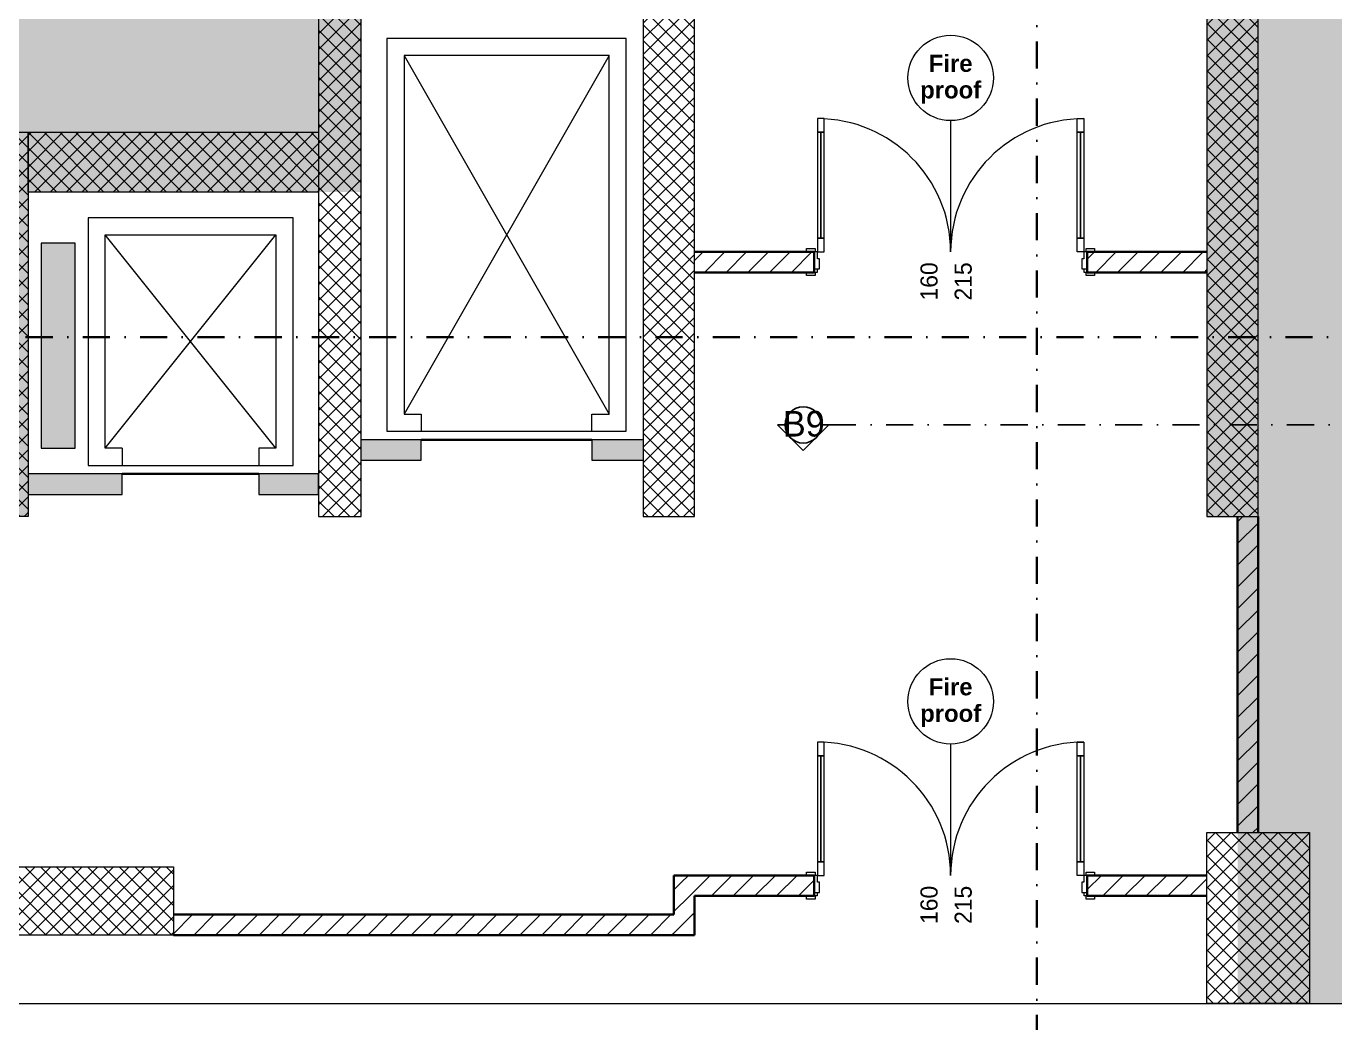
# Model space of a CAD drawing. Header units: millimetres. Extents: x 635850 to 824661, y -5878409 to -5774454.
# Drawn here: x 734208 to 741869, y -5847433 to -5841598 of the extents above; entities that cross this region are included whole.
import ezdxf

# ---------------------------------------------------------------- set-up
doc = ezdxf.new("R2010")
doc.units = ezdxf.units.MM
doc.header["$MEASUREMENT"] = 0
doc.linetypes.add('Dot & Dashed', pattern=[335.138881, 158.75, -88.194444, 0, -88.194437])
for name, color, linetype in [('A - Ndertesa 1 - Vija e prejes', 7, 'Continuous'), ('A - Ndertesa 5 - Muret', 7, 'Continuous'), ('A - Ndertesa 5 - Shtyllat', 7, 'Continuous'), ('Marker - Section', 7, 'Continuous')]:
    doc.layers.add(name, color=color, linetype=linetype)
for name, color, linetype, lineweight, true_color in [('A - Ndertesa 1 - Vija e prejes _Pen_No__48', 7, 'Continuous', 25, 0xa80f02), ('A - Ndertesa 5 - Drawing & Figure_Pen_No__102', 7, 'Continuous', 13, 0xcccccc), ('A - Ndertesa 5 - Drawing & Figure_Pen_No__108', 7, 'Continuous', 13, 0xfd8379), ('A - Ndertesa 5 - Drawing & Figure_Pen_No__161', 7, 'Continuous', 13, 0x6a6a6a), ('A - Ndertesa 5 - Drawing & Figure_Pen_No__241', 7, 'Continuous', 13, 0xe8e8e8), ('A - Ndertesa 5 - Drawing & Figure_Pen_No__82', 7, 'Continuous', 20, 0xaaaaaa), ('A - Ndertesa 5 - Muret_Pen_No__102', 7, 'Continuous', 13, 0xcccccc), ('A - Ndertesa 5 - Muret_Pen_No__88', 7, 'Continuous', 20, 0xfd4435), ('ARCHICAD Door Markers_Pen_No__108', 7, 'Continuous', 13, 0xfd8379), ('ARCHICAD Doors_Pen_No__108', 7, 'Continuous', 13, 0xfd8379), ('Marker - Section_Pen_No__8', 7, 'Continuous', 35, 0xa80f02)]:
    doc.layers.add(name, color=color, linetype=linetype, lineweight=lineweight, true_color=true_color)
for name, color, linetype, lineweight in [('A - Ndertesa 5 - Drawing & Figure_Pen_No__101', 252, 'Continuous', 13), ('A - Ndertesa 5 - Drawing & Figure_Pen_No__2', 8, 'Continuous', 15), ('A - Ndertesa 5 - Drawing & Figure_Pen_No__22', 8, 'Continuous', 35), ('A - Ndertesa 5 - Muret_Pen_No__101', 252, 'Continuous', 13), ('A - Ndertesa 5 - Muret_Pen_No__22', 8, 'Continuous', 35), ('A - Ndertesa 5 - Shtyllat_Pen_No__1', 7, 'Continuous', 13), ('A - Ndertesa 5 - Shtyllat_Pen_No__101', 252, 'Continuous', 13)]:
    doc.layers.add(name, color=color, linetype=linetype, lineweight=lineweight)
doc.styles.add('GENERATED_STYLE_1', font='GOTHIC.TTF')
doc.styles.add('GENERATED_STYLE_3', font='arial.ttf')
pattern_1 = [(45, (664183.82, -5827429.525), (-63.63961, 63.63961), [])]
pattern_2 = [(45, (664183.82, -5827429.525), (-45.96194, 45.96194), []), (135, (664183.82, -5827429.525), (45.96194, 45.96194), [])]

# ---------------------------------------------------------------- blocks, each defined once
blk = doc.blocks.new('Wall_148', base_point=(741419.8, -5844469.7))
at = {"layer": 'A - Ndertesa 5 - Muret_Pen_No__88', "linetype": 'Continuous', "lineweight": 20, "true_color": 0xfd4435}
h = blk.add_hatch(dxfattribs=at)
h.set_pattern_fill('Masonry_Block', color=20, style=0, pattern_type=2)
h.set_pattern_definition(pattern_1)
h.paths.add_polyline_path([(741419.8, -5844469.7), (741299.8, -5844469.7), (741299.8, -5846319.8), (741419.8, -5846319.8)])
at = {"layer": 'A - Ndertesa 5 - Muret_Pen_No__22', "color": 8, "linetype": 'Continuous', "lineweight": 35, "flags": 128}
for points in [[(741299.8, -5844469.7), (741299.8, -5846319.8)], [(741419.8, -5846319.8), (741419.8, -5844469.7)]]:
    blk.add_lwpolyline(points, dxfattribs=at)
blk = doc.blocks.new('Wall_149', base_point=(738119.8, -5846689.8))
at = {"layer": 'A - Ndertesa 5 - Muret_Pen_No__88', "linetype": 'Continuous', "lineweight": 20, "true_color": 0xfd4435}
h = blk.add_hatch(dxfattribs=at)
h.set_pattern_fill('Masonry_Block', color=20, style=0, pattern_type=2)
h.set_pattern_definition(pattern_1)
h.paths.add_polyline_path([(738119.8, -5846799.8), (738119.8, -5846689.8), (737999.8, -5846689.8), (737999.8, -5846799.8)])
at = {"layer": 'A - Ndertesa 5 - Muret_Pen_No__22', "color": 8, "linetype": 'Continuous', "lineweight": 35, "flags": 128}
for points in [[(737999.8, -5846689.8), (737999.8, -5846799.8)], [(738119.8, -5846799.8), (738119.8, -5846689.8)]]:
    blk.add_lwpolyline(points, dxfattribs=at)
blk = doc.blocks.new('Wall_161', base_point=(734219.8, -5844219.7))
at = {"layer": 'A - Ndertesa 5 - Muret_Pen_No__102', "linetype": 'Continuous', "lineweight": 0, "true_color": 0xcccccc}
blk.add_hatch(color=254, dxfattribs=at).paths.add_polyline_path([(734219.8, -5844339.7), (734769.8, -5844339.7), (734769.8, -5844219.7), (734219.8, -5844219.7)])
at = {"layer": 'A - Ndertesa 5 - Muret_Pen_No__101', "color": 252, "linetype": 'Continuous', "lineweight": 13, "flags": 128}
for points in [[(734769.8, -5844219.7), (734219.8, -5844219.7)], [(734769.8, -5844339.7), (734769.8, -5844219.7)], [(734219.8, -5844339.7), (734769.8, -5844339.7)]]:
    blk.add_lwpolyline(points, dxfattribs=at)
blk = doc.blocks.new('Wall_162', base_point=(735919.8, -5844219.8))
at = {"layer": 'A - Ndertesa 5 - Muret_Pen_No__102', "linetype": 'Continuous', "lineweight": 0, "true_color": 0xcccccc}
blk.add_hatch(color=254, dxfattribs=at).paths.add_polyline_path([(735919.8, -5844219.8), (735569.8, -5844219.7), (735569.8, -5844339.7), (735919.8, -5844339.8)])
at = {"layer": 'A - Ndertesa 5 - Muret_Pen_No__101', "color": 252, "linetype": 'Continuous', "lineweight": 13, "flags": 128}
for points in [[(735919.8, -5844219.8), (735569.8, -5844219.7)], [(735569.8, -5844219.7), (735569.8, -5844339.7)], [(735919.8, -5844339.8), (735919.8, -5844219.8)], [(735569.8, -5844339.7), (735919.8, -5844339.8)]]:
    blk.add_lwpolyline(points, dxfattribs=at)
blk = doc.blocks.new('Wall_163', base_point=(736169.8, -5844019.7))
at = {"layer": 'A - Ndertesa 5 - Muret_Pen_No__102', "linetype": 'Continuous', "lineweight": 0, "true_color": 0xcccccc}
blk.add_hatch(color=254, dxfattribs=at).paths.add_polyline_path([(736169.8, -5844139.7), (736519.8, -5844139.7), (736519.8, -5844019.7), (736169.8, -5844019.7)])
at = {"layer": 'A - Ndertesa 5 - Muret_Pen_No__101', "color": 252, "linetype": 'Continuous', "lineweight": 13, "flags": 128}
for points in [[(736519.8, -5844019.7), (736169.8, -5844019.7)], [(736519.8, -5844139.7), (736519.8, -5844019.7)], [(736169.8, -5844139.7), (736519.8, -5844139.7)]]:
    blk.add_lwpolyline(points, dxfattribs=at)
blk = doc.blocks.new('Wall_164', base_point=(737869.8, -5844019.8))
at = {"layer": 'A - Ndertesa 5 - Muret_Pen_No__102', "linetype": 'Continuous', "lineweight": 0, "true_color": 0xcccccc}
blk.add_hatch(color=254, dxfattribs=at).paths.add_polyline_path([(737519.8, -5844019.7), (737519.8, -5844139.7), (737819.8, -5844139.8), (737819.8, -5844019.8)])
at = {"layer": 'A - Ndertesa 5 - Muret_Pen_No__101', "color": 252, "linetype": 'Continuous', "lineweight": 13, "flags": 128}
for points in [[(737819.8, -5844019.8), (737519.8, -5844019.7)], [(737519.8, -5844019.7), (737519.8, -5844139.7)], [(737519.8, -5844139.7), (737819.8, -5844139.8)]]:
    blk.add_lwpolyline(points, dxfattribs=at)
blk = doc.blocks.new('Column_159', base_point=(741419.9, -5846819.8))
at = {"layer": 'A - Ndertesa 5 - Shtyllat_Pen_No__101', "linetype": 'Continuous', "lineweight": 13}
h = blk.add_hatch(dxfattribs=at)
h.set_pattern_fill('Concrete_Block', color=252, style=0, pattern_type=2)
h.set_pattern_definition(pattern_2)
h.paths.add_polyline_path([(741719.9, -5847319.8), (741719.9, -5846319.8), (741119.9, -5846319.8), (741119.9, -5847319.8)])
at = {"layer": 'A - Ndertesa 5 - Shtyllat_Pen_No__1', "color": 7, "linetype": 'Continuous', "lineweight": 13, "flags": 128}
blk.add_lwpolyline([(741719.9, -5847319.8), (741119.9, -5847319.8), (741119.9, -5846319.8), (741719.9, -5846319.8)], close=True, dxfattribs=at)
blk = doc.blocks.new('Column_165', base_point=(734369.8, -5846719.8))
at = {"layer": 'A - Ndertesa 5 - Shtyllat_Pen_No__101', "linetype": 'Continuous', "lineweight": 13}
h = blk.add_hatch(dxfattribs=at)
h.set_pattern_fill('Concrete_Block', color=252, style=0, pattern_type=2)
h.set_pattern_definition(pattern_2)
h.paths.add_polyline_path([(733669.8, -5846519.8), (733669.8, -5846919.8), (735069.8, -5846919.8), (735069.8, -5846519.8)])
at = {"layer": 'A - Ndertesa 5 - Shtyllat_Pen_No__1', "color": 7, "linetype": 'Continuous', "lineweight": 13, "flags": 128}
blk.add_lwpolyline([(733669.8, -5846519.8), (735069.8, -5846519.8), (735069.8, -5846919.8), (733669.8, -5846919.8)], close=True, dxfattribs=at)
blk = doc.blocks.new('Cutting Plane_4', base_point=(738756.6, -5843932.8))
at = {"layer": 'A - Ndertesa 1 - Vija e prejes _Pen_No__48', "color": 14, "linetype": 'Continuous', "lineweight": 25, "true_color": 0xa80f02}
for p, q in [((738756.6, -5844082.8), (738606.6, -5843932.8)), ((738606.6, -5843932.8), (738650.6, -5843932.8)), ((738906.6, -5843932.8), (738756.6, -5844082.8)), ((738862.7, -5843932.8), (738906.6, -5843932.8))]:
    blk.add_line(p, q, dxfattribs=at)
at = {"layer": 'A - Ndertesa 1 - Vija e prejes _Pen_No__48', "color": 14, "linetype": 'Dot & Dashed', "lineweight": 25, "true_color": 0xa80f02}
blk.add_line((738906.6, -5843932.8), (780576.5, -5843932.8), dxfattribs=at)
at = {"layer": 'A - Ndertesa 1 - Vija e prejes _Pen_No__48', "color": 14, "linetype": 'Continuous', "lineweight": 25, "true_color": 0xa80f02}
blk.add_circle((738756.6, -5843932.8), 106.1, dxfattribs=at)
at = {"layer": 'A - Ndertesa 1 - Vija e prejes _Pen_No__48', "color": 14, "lineweight": 25, "true_color": 0xa80f02, "insert": (738637.4, -5844002.8), "char_height": 150, "attachment_point": 7, "style": 'GENERATED_STYLE_1'}
blk.add_mtext('\\A1;{\\pql;\\pt0;\\fCentury Gothic|b0|i0|c0|p34;B9}', dxfattribs=at)
blk = doc.blocks.new('Column_510', base_point=(735069.8, -5842394.7))
at = {"layer": 'A - Ndertesa 5 - Shtyllat_Pen_No__101', "linetype": 'Continuous', "lineweight": 13}
h = blk.add_hatch(dxfattribs=at)
h.set_pattern_fill('Concrete_Block', color=252, style=0, pattern_type=2)
h.set_pattern_definition(pattern_2)
h.paths.add_polyline_path([(735919.8, -5842219.7), (734219.8, -5842219.7), (734219.8, -5842569.7), (735919.8, -5842569.7)])
at = {"layer": 'A - Ndertesa 5 - Shtyllat_Pen_No__1', "color": 7, "linetype": 'Continuous', "lineweight": 13, "flags": 128}
blk.add_lwpolyline([(735919.8, -5842219.7), (735919.8, -5842569.7), (734219.8, -5842569.7), (734219.8, -5842219.7)], close=True, dxfattribs=at)
blk = doc.blocks.new('Column_511', base_point=(741269.8, -5840669.7))
at = {"layer": 'A - Ndertesa 5 - Shtyllat_Pen_No__101', "linetype": 'Continuous', "lineweight": 13}
h = blk.add_hatch(dxfattribs=at)
h.set_pattern_fill('Concrete_Block', color=252, style=0, pattern_type=2)
h.set_pattern_definition(pattern_2)
h.paths.add_polyline_path([(741419.8, -5836869.7), (741119.8, -5836869.7), (741119.8, -5844469.7), (741419.8, -5844469.7)])
at = {"layer": 'A - Ndertesa 5 - Shtyllat_Pen_No__1', "color": 7, "linetype": 'Continuous', "lineweight": 13, "flags": 128}
blk.add_lwpolyline([(741419.8, -5836869.7), (741119.8, -5836869.7), (741119.8, -5844469.7), (741419.8, -5844469.7)], close=True, dxfattribs=at)
blk = doc.blocks.new('Column_512', base_point=(737969.8, -5840669.7))
at = {"layer": 'A - Ndertesa 5 - Shtyllat_Pen_No__101', "linetype": 'Continuous', "lineweight": 13}
h = blk.add_hatch(dxfattribs=at)
h.set_pattern_fill('Concrete_Block', color=252, style=0, pattern_type=2)
h.set_pattern_definition(pattern_2)
h.paths.add_polyline_path([(738119.8, -5836869.7), (737819.8, -5836869.7), (737819.8, -5844469.7), (738119.8, -5844469.7)])
at = {"layer": 'A - Ndertesa 5 - Shtyllat_Pen_No__1', "color": 7, "linetype": 'Continuous', "lineweight": 13, "flags": 128}
blk.add_lwpolyline([(738119.8, -5836869.7), (737819.8, -5836869.7), (737819.8, -5844469.7), (738119.8, -5844469.7)], close=True, dxfattribs=at)
blk = doc.blocks.new('Column_513', base_point=(736044.8, -5842669.7))
at = {"layer": 'A - Ndertesa 5 - Shtyllat_Pen_No__101', "linetype": 'Continuous', "lineweight": 13}
h = blk.add_hatch(dxfattribs=at)
h.set_pattern_fill('Concrete_Block', color=252, style=0, pattern_type=2)
h.set_pattern_definition(pattern_2)
h.paths.add_polyline_path([(736169.8, -5840869.7), (735919.8, -5840869.7), (735919.8, -5844469.7), (736169.8, -5844469.7)])
at = {"layer": 'A - Ndertesa 5 - Shtyllat_Pen_No__1', "color": 7, "linetype": 'Continuous', "lineweight": 13, "flags": 128}
blk.add_lwpolyline([(736169.8, -5840869.7), (735919.8, -5840869.7), (735919.8, -5844469.7), (736169.8, -5844469.7)], close=True, dxfattribs=at)
blk = doc.blocks.new('Column_514', base_point=(734044.8, -5843344.7))
at = {"layer": 'A - Ndertesa 5 - Shtyllat_Pen_No__101', "linetype": 'Continuous', "lineweight": 13}
h = blk.add_hatch(dxfattribs=at)
h.set_pattern_fill('Concrete_Block', color=252, style=0, pattern_type=2)
h.set_pattern_definition(pattern_2)
h.paths.add_polyline_path([(733869.8, -5842219.7), (733869.8, -5844469.7), (734219.8, -5844469.7), (734219.8, -5842219.7)])
at = {"layer": 'A - Ndertesa 5 - Shtyllat_Pen_No__1', "color": 7, "linetype": 'Continuous', "lineweight": 13, "flags": 128}
blk.add_lwpolyline([(733869.8, -5842219.7), (734219.8, -5842219.7), (734219.8, -5844469.7), (733869.8, -5844469.7)], close=True, dxfattribs=at)
blk = doc.blocks.new('Metal Double Door 25_4')
at = {"layer": 'ARCHICAD Doors_Pen_No__108', "color": 11, "linetype": 'Continuous', "lineweight": 13, "true_color": 0xfd8379}
for p, q in [((-780, 780), (-780, 700)), ((-740, 780), (-780, 780)), ((-740, 700), (-740, 780)), ((740, 700), (740, 780)), ((740, 780), (780, 780)), ((780, 780), (780, 700)), ((-780, 700), (-740, 700)), ((-760, 700), (-760, 80)), ((780, 700), (740, 700)), ((760, 700), (760, 80)), ((-740, 80), (-780, 80)), ((-780, 80), (-780, 0)), ((-740, 0), (-740, 80)), ((740, 0), (740, 80)), ((740, 80), (780, 80)), ((780, 80), (780, 0)), ((-843, 0), (-843, 19)), ((-843, 19), (-793, 19)), ((-793, 0), (-843, 0)), ((-800, 0), (-843, 0)), ((-800, 0), (-843, 0)), ((-780, 0), (-800, 0)), ((-800, 0), (-800, -100)), ((-800, 0), (-800, -100)), ((-800, 0), (-800, -100)), ((-793, 19), (-793, 0)), ((-780, -40), (-780, 0)), ((-780, 0), (-740, 0)), ((780, 0), (740, 0)), ((800, 0), (780, 0)), ((780, 0), (780, -40)), ((793, 19), (843, 19)), ((793, 0), (793, 19)), ((843, 0), (793, 0)), ((800, -100), (800, 0)), ((800, 0), (800, -100)), ((800, 0), (800, -100)), ((800, 0), (843, 0)), ((800, 0), (843, 0)), ((843, 19), (843, 0)), ((-768, -40), (-780, -40)), ((-768, -100), (-768, -40)), ((780, -40), (768, -40)), ((768, -40), (768, -100)), ((-843, -139), (-843, -120)), ((-843, -120), (-793, -120)), ((-800, -120), (-843, -120)), ((-800, -120), (-843, -120)), ((-793, -139), (-843, -139)), ((-800, -120), (-800, -100)), ((-800, -100), (-781, -100)), ((-800, -100), (-768, -100)), ((-800, -100), (-800, -120)), ((-800, -100), (-800, -120)), ((-781, -120), (-800, -120)), ((-793, -120), (-793, -139)), ((-781, -100), (-781, -120)), ((768, -100), (800, -100)), ((781, -120), (781, -100)), ((781, -100), (800, -100)), ((800, -120), (781, -120)), ((793, -120), (843, -120)), ((793, -139), (793, -120)), ((843, -139), (793, -139)), ((800, -100), (800, -120)), ((800, -100), (800, -120)), ((800, -100), (800, -120)), ((800, -120), (843, -120)), ((800, -120), (843, -120)), ((843, -120), (843, -139))]:
    blk.add_line(p, q, dxfattribs=at)
at = {"layer": 'ARCHICAD Doors_Pen_No__108', "color": 11, "linetype": 'Continuous', "lineweight": 13, "true_color": 0xfd8379, "flags": 128}
for points in [[(-780, 700), (-780, 80), (-760, 80), (-760, 700)], [(-760, 700), (-760, 80), (-740, 80), (-740, 700)], [(760, 700), (760, 80), (740, 80), (740, 700)], [(780, 700), (780, 80), (760, 80), (760, 700)]]:
    blk.add_lwpolyline(points, close=True, dxfattribs=at)
at = {"layer": 'ARCHICAD Doors_Pen_No__108', "color": 11, "linetype": 'Continuous', "lineweight": 13, "true_color": 0xfd8379}
for centre, start, end in [((-780, 0), 0, 90), ((780, 0), 90, 180)]:
    blk.add_arc(centre, 780, start, end, dxfattribs=at)
blk = doc.blocks.new('D Marker 25_22')
at = {"layer": 'ARCHICAD Door Markers_Pen_No__108', "color": 11, "lineweight": 13, "true_color": 0xfd8379, "char_height": 100, "attachment_point": 7, "rotation": 270, "style": 'GENERATED_STYLE_1'}
for s, insert in [('\\A1;{\\pql;\\pt0;\\fCentury Gothic|b0|i0|c0|p34;\\c16764108;215\\fCentury Gothic|b0|i0|c0|p34;\\A1{\\H.66x;\\S^  ;}\\fCentury Gothic|b0|i0|c0|p34;\\fCentury Gothic|b0|i0|c0|p34;}', (-152.5, 164.4)), ('\\A1;{\\pql;\\pt0;\\fCentury Gothic|b0|i0|c0|p34;\\c16764108;160\\fCentury Gothic|b0|i0|c0|p34;\\A1{\\H.66x;\\S^  ;}\\fCentury Gothic|b0|i0|c0|p34;\\fCentury Gothic|b0|i0|c0|p34;}', (47.5, 164.4))]:
    blk.add_mtext(s, dxfattribs=dict(at, insert=insert))
blk = doc.blocks.new('Wall_431', base_point=(741119.8, -5843039.7))
at = {"layer": 'A - Ndertesa 5 - Muret_Pen_No__88', "linetype": 'Continuous', "lineweight": 20, "true_color": 0xfd4435}
h = blk.add_hatch(dxfattribs=at)
h.set_pattern_fill('Masonry_Block', color=20, style=0, pattern_type=2)
h.set_pattern_definition(pattern_1)
h.paths.add_polyline_path([(738119.8, -5842919.7), (738119.8, -5843039.7), (738819.8, -5843039.7), (738819.8, -5842919.7)])
h = blk.add_hatch(dxfattribs=at)
h.set_pattern_fill('Masonry_Block', color=20, style=0, pattern_type=2)
h.set_pattern_definition(pattern_1)
h.paths.add_polyline_path([(741119.8, -5842919.7), (740419.8, -5842919.7), (740419.8, -5843039.7), (741119.8, -5843039.7)])
at = {"layer": 'A - Ndertesa 5 - Muret_Pen_No__22', "color": 8, "linetype": 'Continuous', "lineweight": 35}
for p, q in [((738819.8, -5842919.7), (738776.8, -5842919.7)), ((738819.8, -5842919.7), (738819.8, -5843019.7)), ((740419.8, -5842919.7), (740462.8, -5842919.7)), ((740419.8, -5842919.7), (740419.8, -5843019.7)), ((738819.8, -5843019.7), (738819.8, -5843039.7)), ((740419.8, -5843019.7), (740419.8, -5843039.7)), ((738819.8, -5843039.7), (738776.8, -5843039.7)), ((740419.8, -5843039.7), (740462.8, -5843039.7))]:
    blk.add_line(p, q, dxfattribs=at)
at = {"layer": 'A - Ndertesa 5 - Muret_Pen_No__22', "color": 8, "linetype": 'Continuous', "lineweight": 35, "flags": 128}
for points in [[(738819.8, -5842919.7), (738119.8, -5842919.7)], [(741119.8, -5842919.7), (740419.8, -5842919.7)], [(738119.8, -5843039.7), (738819.8, -5843039.7)], [(740419.8, -5843039.7), (741119.8, -5843039.7)]]:
    blk.add_lwpolyline(points, dxfattribs=at)
at = {"layer": 'ARCHICAD Door Markers_Pen_No__108', "color": 11, "lineweight": 13, "true_color": 0xfd8379, "rotation": 180}
blk.add_blockref('D Marker 25_22', (739619.8, -5843039.7), dxfattribs=at)
at = {"layer": 'ARCHICAD Doors_Pen_No__108', "color": 11, "linetype": 'Continuous', "lineweight": 13, "true_color": 0xfd8379, "zscale": 1000}
blk.add_blockref('Metal Double Door 25_4', (739619.8, -5842919.7), dxfattribs=at)
blk = doc.blocks.new('Wall_432', base_point=(741369.8, -5846689.8))
at = {"layer": 'A - Ndertesa 5 - Muret_Pen_No__88', "linetype": 'Continuous', "lineweight": 20, "true_color": 0xfd4435}
h = blk.add_hatch(dxfattribs=at)
h.set_pattern_fill('Masonry_Block', color=20, style=0, pattern_type=2)
h.set_pattern_definition(pattern_1)
h.paths.add_polyline_path([(738119.8, -5846689.8), (737999.8, -5846569.8), (737999.8, -5846689.8)])
h = blk.add_hatch(dxfattribs=at)
h.set_pattern_fill('Masonry_Block', color=20, style=0, pattern_type=2)
h.set_pattern_definition(pattern_1)
h.paths.add_polyline_path([(738119.8, -5846569.8), (737999.8, -5846569.8), (738119.8, -5846689.8)])
h = blk.add_hatch(dxfattribs=at)
h.set_pattern_fill('Masonry_Block', color=20, style=0, pattern_type=2)
h.set_pattern_definition(pattern_1)
h.paths.add_polyline_path([(738119.8, -5846689.8), (738819.8, -5846689.8), (738819.8, -5846569.8), (738119.8, -5846569.8)])
h = blk.add_hatch(dxfattribs=at)
h.set_pattern_fill('Masonry_Block', color=20, style=0, pattern_type=2)
h.set_pattern_definition(pattern_1)
h.paths.add_polyline_path([(740419.8, -5846569.8), (740419.8, -5846689.8), (741119.9, -5846689.8), (741119.9, -5846569.8)])
at = {"layer": 'A - Ndertesa 5 - Muret_Pen_No__22', "color": 8, "linetype": 'Continuous', "lineweight": 35}
for p, q in [((738819.8, -5846569.8), (738776.8, -5846569.8)), ((738819.8, -5846569.8), (738819.8, -5846669.8)), ((740419.8, -5846569.8), (740462.8, -5846569.8)), ((740419.8, -5846569.8), (740419.8, -5846669.8)), ((738819.8, -5846689.8), (738776.8, -5846689.8)), ((738819.8, -5846669.8), (738819.8, -5846689.8)), ((740419.8, -5846669.8), (740419.8, -5846689.8)), ((740419.8, -5846689.8), (740462.8, -5846689.8))]:
    blk.add_line(p, q, dxfattribs=at)
at = {"layer": 'A - Ndertesa 5 - Muret_Pen_No__22', "color": 8, "linetype": 'Continuous', "lineweight": 35, "flags": 128}
for points in [[(737999.8, -5846569.8), (737999.8, -5846689.8)], [(738819.8, -5846569.8), (737999.8, -5846569.8)], [(741119.9, -5846569.8), (740419.8, -5846569.8)], [(738119.8, -5846689.8), (738819.8, -5846689.8)], [(740419.8, -5846689.8), (741119.9, -5846689.8)]]:
    blk.add_lwpolyline(points, dxfattribs=at)
at = {"layer": 'ARCHICAD Door Markers_Pen_No__108', "color": 11, "lineweight": 13, "true_color": 0xfd8379, "rotation": 180}
blk.add_blockref('D Marker 25_22', (739619.8, -5846689.8), dxfattribs=at)
at = {"layer": 'ARCHICAD Doors_Pen_No__108', "color": 11, "linetype": 'Continuous', "lineweight": 13, "true_color": 0xfd8379, "zscale": 1000}
blk.add_blockref('Metal Double Door 25_4', (739619.8, -5846569.8), dxfattribs=at)
blk = doc.blocks.new('Wall_433', base_point=(738119.8, -5846919.8))
at = {"layer": 'A - Ndertesa 5 - Muret_Pen_No__88', "linetype": 'Continuous', "lineweight": 20, "true_color": 0xfd4435}
h = blk.add_hatch(dxfattribs=at)
h.set_pattern_fill('Masonry_Block', color=20, style=0, pattern_type=2)
h.set_pattern_definition(pattern_1)
h.paths.add_polyline_path([(735069.8, -5846919.8), (737999.8, -5846919.8), (737999.8, -5846799.8), (735069.8, -5846799.8)])
h = blk.add_hatch(dxfattribs=at)
h.set_pattern_fill('Masonry_Block', color=20, style=0, pattern_type=2)
h.set_pattern_definition(pattern_1)
h.paths.add_polyline_path([(738119.8, -5846799.8), (737999.8, -5846799.8), (738119.8, -5846919.8)])
h = blk.add_hatch(dxfattribs=at)
h.set_pattern_fill('Masonry_Block', color=20, style=0, pattern_type=2)
h.set_pattern_definition(pattern_1)
h.paths.add_polyline_path([(737999.8, -5846799.8), (737999.8, -5846919.8), (738119.8, -5846919.8)])
at = {"layer": 'A - Ndertesa 5 - Muret_Pen_No__22', "color": 8, "linetype": 'Continuous', "lineweight": 35, "flags": 128}
for points in [[(737999.8, -5846799.8), (735069.8, -5846799.8)], [(738119.8, -5846919.8), (738119.8, -5846799.8)], [(735069.8, -5846919.8), (738119.8, -5846919.8)]]:
    blk.add_lwpolyline(points, dxfattribs=at)
blk = doc.blocks.new('Cutting Plane_11', base_point=(740125, -5860819.4))
at = {"layer": 'Marker - Section_Pen_No__8', "color": 14, "linetype": 'Dot & Dashed', "lineweight": 35, "true_color": 0xa80f02}
blk.add_line((740125, -5860619.4), (740125, -5828791.8), dxfattribs=at)
blk = doc.blocks.new('Cutting Plane_12', base_point=(750989.8, -5843419.8))
at = {"layer": 'Marker - Section_Pen_No__8', "color": 14, "linetype": 'Dot & Dashed', "lineweight": 35, "true_color": 0xa80f02}
blk.add_line((750789.8, -5843419.8), (711889.8, -5843419.8), dxfattribs=at)

msp = doc.modelspace()

# ---------------------------------------------------------------- hatches: boundary and pattern name
at = {"layer": 'A - Ndertesa 5 - Drawing & Figure_Pen_No__102', "linetype": 'Continuous', "lineweight": 0, "true_color": 0xe5e5e5}
msp.add_hatch(color=254, dxfattribs=at).paths.add_polyline_path([(734494.8, -5844068.9), (734494.8, -5842868.9), (734294.8, -5842868.9), (734294.8, -5844068.9)])
at = {"layer": 'A - Ndertesa 5 - Drawing & Figure_Pen_No__241', "linetype": 'Continuous', "lineweight": 0, "true_color": 0xf9f9f9}
msp.add_hatch(color=7, dxfattribs=at).paths.add_polyline_path([(724079.7, -5836437.5), (724079.7, -5847319.8), (733989.8, -5847319.8), (733989.8, -5846519.8), (733989.8, -5844469.7), (734219.8, -5844469.7), (734219.8, -5842569.7), (736169.8, -5842569.7), (736169.8, -5841219.7), (738119.8, -5841219.7), (738119.8, -5837119.7), (741119.8, -5837119.7), (741119.8, -5844469.7), (741299.8, -5844469.7), (741299.8, -5847319.8), (748939.8, -5847319.8), (748939.8, -5834869.9), (748392.9, -5834869.9), (724655.2, -5835838, 0.402325)])

# ---------------------------------------------------------------- linework, layer by layer
at = {"layer": 'A - Ndertesa 5 - Drawing & Figure_Pen_No__101', "color": 252, "linetype": 'Continuous', "lineweight": 13}
for p, q in [((734669.8, -5844069.7), (735669.8, -5842819.7)), ((735669.8, -5844069.7), (734669.8, -5842819.7))]:
    msp.add_line(p, q, dxfattribs=at)
at = {"layer": 'A - Ndertesa 5 - Drawing & Figure_Pen_No__101', "color": 252, "linetype": 'Continuous', "lineweight": 13, "flags": 128}
msp.add_lwpolyline([(734569.8, -5844169.7), (735769.8, -5844169.7), (735769.8, -5842719.7), (734569.8, -5842719.7)], close=True, dxfattribs=at)
for points in [[(734769.8, -5844069.7), (734669.8, -5844069.7), (734669.8, -5842819.7), (735669.8, -5842819.7), (735669.8, -5844069.7), (735569.8, -5844069.7)], [(734769.8, -5844069.7), (734769.8, -5844169.7)], [(735569.8, -5844069.7), (735569.8, -5844169.7)]]:
    msp.add_lwpolyline(points, dxfattribs=at)
at = {"layer": 'A - Ndertesa 5 - Drawing & Figure_Pen_No__108', "color": 11, "linetype": 'Continuous', "lineweight": 13, "true_color": 0xfd8379}
for points in [[(739619.8, -5842151.4), (739619.8, -5842919.7)], [(739619.8, -5845801.5), (739619.8, -5846569.8)]]:
    msp.add_lwpolyline(points, dxfattribs=at)
for centre in [(739619.8, -5841901.4), (739619.8, -5845551.5)]:
    msp.add_circle(centre, 250, dxfattribs=at)
at = {"layer": 'A - Ndertesa 5 - Drawing & Figure_Pen_No__161', "color": 251, "linetype": 'Continuous', "lineweight": 13, "true_color": 0x6a6a6a, "flags": 128}
msp.add_lwpolyline([(737719.8, -5843969.7), (737719.8, -5841669.7), (736319.8, -5841669.7), (736319.8, -5843969.7)], close=True, dxfattribs=at)
for points in [[(737519.8, -5843969.7), (737519.8, -5843869.7), (737619.8, -5843869.7), (737619.8, -5841769.7), (736419.8, -5841769.7), (736419.8, -5843869.7), (736519.8, -5843869.7), (736519.8, -5843969.7)], [(736419.8, -5841769.7), (737619.8, -5843869.7)], [(737619.8, -5841769.7), (736419.8, -5843869.7)]]:
    msp.add_lwpolyline(points, dxfattribs=at)
at = {"layer": 'A - Ndertesa 5 - Drawing & Figure_Pen_No__2', "color": 8, "linetype": 'Continuous', "lineweight": 15, "flags": 128}
msp.add_lwpolyline([(734494.8, -5844068.9), (734494.8, -5842868.9), (734294.8, -5842868.9), (734294.8, -5844068.9)], close=True, dxfattribs=at)
at = {"layer": 'A - Ndertesa 5 - Drawing & Figure_Pen_No__22', "color": 8, "linetype": 'Continuous', "lineweight": 35, "flags": 128}
for points in [[(737519.8, -5844019.7), (736519.8, -5844019.7)], [(735569.8, -5844219.7), (734769.8, -5844219.7)]]:
    msp.add_lwpolyline(points, dxfattribs=at)
at = {"layer": 'A - Ndertesa 5 - Drawing & Figure_Pen_No__82', "color": 253, "linetype": 'Continuous', "lineweight": 20, "true_color": 0xaaaaaa, "flags": 128}
msp.add_lwpolyline([(748939.8, -5834869.9), (748392.9, -5834869.9), (724655.2, -5835838, 0.402325), (724079.7, -5836437.5), (724079.7, -5847319.8), (748540, -5847319.8)], format="xyb", dxfattribs=at)

# ---------------------------------------------------------------- block references
at = {"layer": 'A - Ndertesa 1 - Vija e prejes', "color": 14, "lineweight": 25, "true_color": 0xa80f02}
msp.add_blockref('Cutting Plane_4', (738756.6, -5843932.8), dxfattribs=at)
at = {"layer": 'A - Ndertesa 5 - Muret', "color": 8, "lineweight": 35}
for name, p in [('Wall_431', (741119.8, -5843039.7)), ('Wall_148', (741419.8, -5844469.7)), ('Wall_432', (741369.8, -5846689.8)), ('Wall_149', (738119.8, -5846689.8)), ('Wall_433', (738119.8, -5846919.8))]:
    msp.add_blockref(name, p, dxfattribs=at)
at = {"layer": 'A - Ndertesa 5 - Muret', "color": 252, "lineweight": 13}
for name, p in [('Wall_163', (736169.8, -5844019.7)), ('Wall_164', (737869.8, -5844019.8)), ('Wall_161', (734219.8, -5844219.7)), ('Wall_162', (735919.8, -5844219.8))]:
    msp.add_blockref(name, p, dxfattribs=at)
at = {"layer": 'A - Ndertesa 5 - Shtyllat', "color": 7, "lineweight": 13}
for name, p in [('Column_512', (737969.8, -5840669.7)), ('Column_511', (741269.8, -5840669.7)), ('Column_513', (736044.8, -5842669.7)), ('Column_514', (734044.8, -5843344.7)), ('Column_510', (735069.8, -5842394.7)), ('Column_159', (741419.9, -5846819.8)), ('Column_165', (734369.8, -5846719.8))]:
    msp.add_blockref(name, p, dxfattribs=at)
at = {"layer": 'Marker - Section', "color": 14, "lineweight": 35, "true_color": 0xa80f02}
for name, p in [('Cutting Plane_11', (740125, -5860819.4)), ('Cutting Plane_12', (750989.8, -5843419.8))]:
    msp.add_blockref(name, p, dxfattribs=at)

# ---------------------------------------------------------------- texts
at = {"layer": 'A - Ndertesa 5 - Drawing & Figure_Pen_No__108', "color": 11, "linetype": 'Continuous', "lineweight": 13, "true_color": 0xfd8379, "char_height": 100, "attachment_point": 8, "line_spacing_factor": 0.931598, "style": 'GENERATED_STYLE_3'}
for insert in [(739619.8, -5842051.4), (739619.8, -5842051.4), (739619.8, -5845701.4), (739619.8, -5845701.4)]:
    msp.add_mtext('\\A1;{\\pqc;\\fArial|b1|i0|c0|p34;Fire\\P\\pqc;\\fArial|b1|i0|c0|p34;proof}', dxfattribs=dict(at, insert=insert))

doc.saveas('drawing.dxf')
